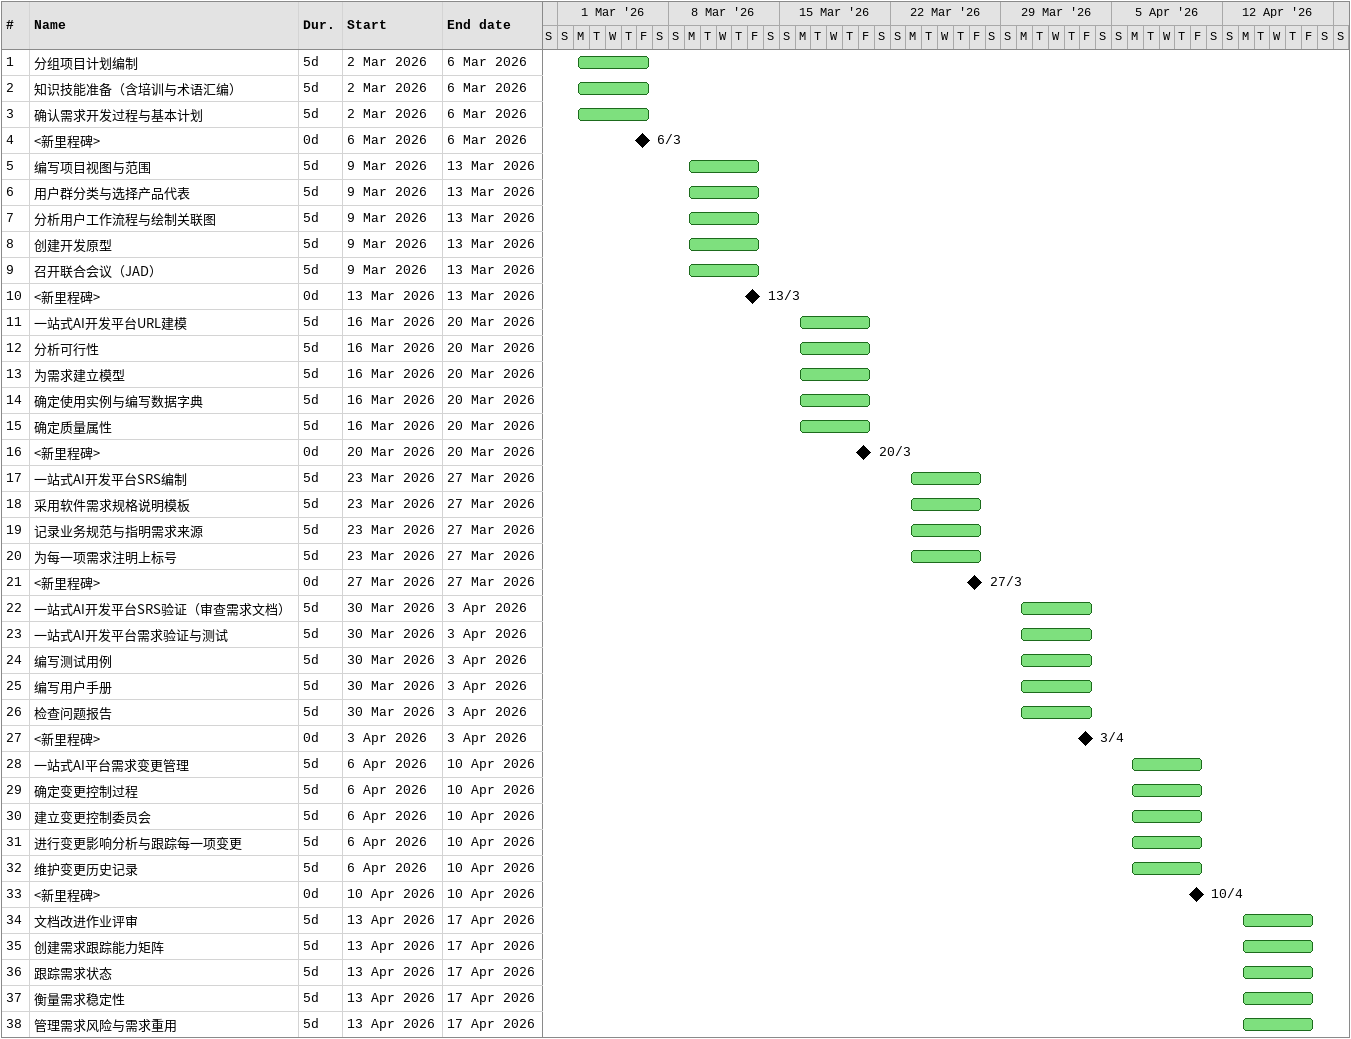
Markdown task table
| ID | Task | Duration | Start | Finish |
|---|---|---|---|---|
| 1 | 分组项目计划编制 | 5d | 2026-03-02 | 2026-03-06 |
| 2 | 知识技能准备（含培训与术语汇编） | 5d | 2026-03-02 | 2026-03-06 |
| 3 | 确认需求开发过程与基本计划 | 5d | 2026-03-02 | 2026-03-06 |
| 4 | <新里程碑> | 0d | 2026-03-06 | 2026-03-06 |
| 5 | 编写项目视图与范围 | 5d | 2026-03-09 | 2026-03-13 |
| 6 | 用户群分类与选择产品代表 | 5d | 2026-03-09 | 2026-03-13 |
| 7 | 分析用户工作流程与绘制关联图 | 5d | 2026-03-09 | 2026-03-13 |
| 8 | 创建开发原型 | 5d | 2026-03-09 | 2026-03-13 |
| 9 | 召开联合会议（JAD） | 5d | 2026-03-09 | 2026-03-13 |
| 10 | <新里程碑> | 0d | 2026-03-13 | 2026-03-13 |
| 11 | 一站式AI开发平台URL建模 | 5d | 2026-03-16 | 2026-03-20 |
| 12 | 分析可行性 | 5d | 2026-03-16 | 2026-03-20 |
| 13 | 为需求建立模型 | 5d | 2026-03-16 | 2026-03-20 |
| 14 | 确定使用实例与编写数据字典 | 5d | 2026-03-16 | 2026-03-20 |
| 15 | 确定质量属性 | 5d | 2026-03-16 | 2026-03-20 |
| 16 | <新里程碑> | 0d | 2026-03-20 | 2026-03-20 |
| 17 | 一站式AI开发平台SRS编制 | 5d | 2026-03-23 | 2026-03-27 |
| 18 | 采用软件需求规格说明模板 | 5d | 2026-03-23 | 2026-03-27 |
| 19 | 记录业务规范与指明需求来源 | 5d | 2026-03-23 | 2026-03-27 |
| 20 | 为每一项需求注明上标号 | 5d | 2026-03-23 | 2026-03-27 |
| 21 | <新里程碑> | 0d | 2026-03-27 | 2026-03-27 |
| 22 | 一站式AI开发平台SRS验证（审查需求文档） | 5d | 2026-03-30 | 2026-04-03 |
| 23 | 一站式AI开发平台需求验证与测试 | 5d | 2026-03-30 | 2026-04-03 |
| 24 | 编写测试用例 | 5d | 2026-03-30 | 2026-04-03 |
| 25 | 编写用户手册 | 5d | 2026-03-30 | 2026-04-03 |
| 26 | 检查问题报告 | 5d | 2026-03-30 | 2026-04-03 |
| 27 | <新里程碑> | 0d | 2026-04-03 | 2026-04-03 |
| 28 | 一站式AI平台需求变更管理 | 5d | 2026-04-06 | 2026-04-10 |
| 29 | 确定变更控制过程 | 5d | 2026-04-06 | 2026-04-10 |
| 30 | 建立变更控制委员会 | 5d | 2026-04-06 | 2026-04-10 |
| 31 | 进行变更影响分析与跟踪每一项变更 | 5d | 2026-04-06 | 2026-04-10 |
| 32 | 维护变更历史记录 | 5d | 2026-04-06 | 2026-04-10 |
| 33 | <新里程碑> | 0d | 2026-04-10 | 2026-04-10 |
| 34 | 文档改进作业评审 | 5d | 2026-04-13 | 2026-04-17 |
| 35 | 创建需求跟踪能力矩阵 | 5d | 2026-04-13 | 2026-04-17 |
| 36 | 跟踪需求状态 | 5d | 2026-04-13 | 2026-04-17 |
| 37 | 衡量需求稳定性 | 5d | 2026-04-13 | 2026-04-17 |
| 38 | 管理需求风险与需求重用 | 5d | 2026-04-13 | 2026-04-17 |
